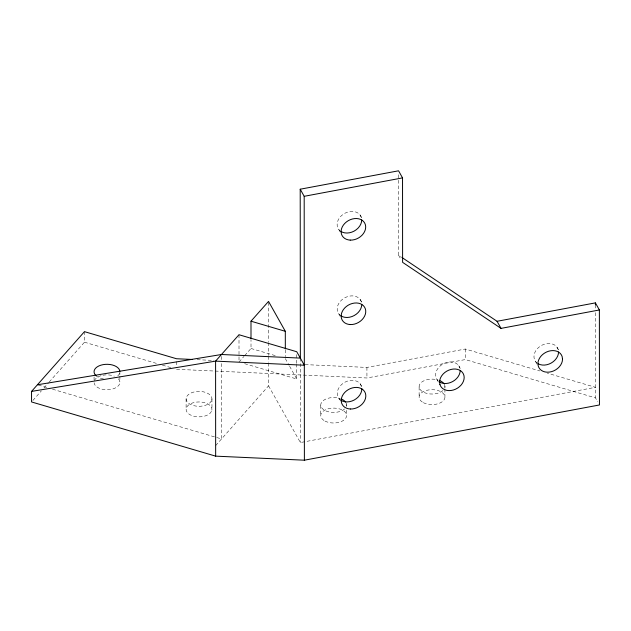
<?xml version="1.0" encoding="UTF-8"?>
<svg xmlns="http://www.w3.org/2000/svg" width="631" height="631" viewBox="0 0 631 631"><rect width="100%" height="100%" fill="white"/><g stroke="black" fill="none" stroke-linecap="round" stroke-linejoin="round"><path stroke-width="0.47" stroke-dasharray="3.15 2.37" d="M32.867 400.48L41.354 390.889M43.973 387.939L48.548 382.78M49.194 382.039L84.483 342.207L84.475 331.654M239.015 362.013L244.063 356.318M244.694 355.6L251.012 348.478L251.004 339.707M215.652 445.581L268.569 385.864L268.561 363.282M305.096 364.608L366.926 367.423L465.284 349.022L539.805 370.949M176.53 369.301L366.934 377.985L465.292 359.575L595.475 397.885L597.683 401.821M268.569 385.864L300.403 442.552L595.467 387.324L547.353 373.166M197.132 359.686L213.822 360.443M251.012 348.478L276.055 355.852M244.599 363.661L296.759 379.01L296.751 364.402M84.483 342.207L156.803 363.495M162.443 365.152L170.898 367.636M38.373 385.044L46.868 387.544M52.539 389.209L221.536 438.947L221.497 361.326M398.563 174.732L398.626 255.247L401.064 256.888M556.984 347.153L558.75 350.3M535.53 361.468L537.297 364.615M398.626 255.247L401.277 259.98M458.737 365.712L460.504 368.859M360.064 214.958L361.831 218.113M437.062 379.72L438.387 382.086M338.776 229.503L340.101 231.869M360.127 299.409L361.894 302.557M338.839 313.946L340.164 316.312M360.191 383.853L362.399 387.789M338.902 398.39L339.786 399.967M285.322 358.582L289.14 365.388M289.613 366.24L296.759 379.01M595.404 304.844L595.404 308.772M595.404 312.7L595.475 397.885M465.284 349.022L465.292 359.575M444.926 386.196L444.926 388.112M444.926 389.075L444.934 396.749M419.118 386.969L419.118 397.522M366.926 367.423L366.934 377.985M346.569 404.597L346.569 406.522M346.577 410.355L346.577 415.159M320.761 405.378L320.769 415.932M300.356 358.1L300.403 442.552M296.751 354.661L296.751 363.424M285.322 349.811L285.322 356.633M268.53 302.399L268.546 341.679M268.554 342.657L268.554 355.427M268.554 356.405L268.561 362.297M238.999 334.738L239.015 361.042M221.489 356.452L221.489 360.348M211.953 398.871L211.961 409.432M186.106 398.816L186.113 409.369M176.522 361.618L176.53 366.422M119.882 371.367L119.882 375.2M119.882 376.163L119.89 381.921M94.074 376.936L94.074 379.815M344.621 408.935A12.92 7.454 0 0 1 327.126 411.42A12.92 7.454 0 0 1 322.331 401.411A12.92 7.454 0 0 1 339.549 398.35M345.962 402.688A12.92 7.454 0 0 1 346.301 406.538M438.237 381.045A12.92 10.041 -29.3 0 1 435.926 377.354L435.611 374.672A12.92 10.041 -29.3 0 1 446.685 362.439A12.92 10.041 -29.3 0 1 459.873 368.078M340.858 400.212A12.92 10.041 -29.3 0 1 343.39 383.135A12.92 10.041 -29.3 0 1 361.421 386.172M442.97 390.534A12.92 7.454 0 0 1 425.483 393.01A12.92 7.454 0 0 1 420.688 383.001A12.92 7.454 0 0 1 437.898 379.941M444.311 384.279A12.92 7.454 0 0 1 444.658 388.136M118.399 378.813A12.92 7.454 0 0 1 110.425 389.493A12.92 7.454 0 0 1 94.082 382.694M94.35 380.753A12.92 7.454 0 0 1 102.214 375.382M103.003 375.216A12.92 7.454 0 0 1 114.314 376.171M340.795 315.768A12.92 10.041 -29.3 0 1 343.327 298.684A12.92 10.041 -29.3 0 1 361.358 301.721M537.446 363.314A12.92 10.041 -29.3 0 1 540.246 346.214A12.92 10.041 -29.3 0 1 558.175 349.487M119.614 373.307A12.92 7.454 0 0 1 117.287 376.242M103.46 378.923A12.92 7.454 0 0 1 96.133 375.808M340.732 231.325A12.92 10.041 -29.3 0 1 343.264 214.24A12.92 10.041 -29.3 0 1 361.295 217.277M211.495 400.803L210.186 402.594A12.92 7.454 0 0 1 188.409 403.091A12.92 7.454 0 0 1 196.84 391.496A12.92 7.454 0 0 1 211.495 400.803M211.503 411.357L210.194 413.155A12.92 7.454 0 0 1 188.417 413.652A12.92 7.454 0 0 1 196.848 402.057A12.92 7.454 0 0 1 211.503 411.357M325.012 421.082A12.92 7.454 0 0 0 346.309 417.099A12.92 7.454 0 0 0 329.697 408.454A12.92 7.454 0 0 0 325.012 421.082M423.369 402.673A12.92 7.454 0 0 0 444.666 398.689A12.92 7.454 0 0 0 428.047 390.045A12.92 7.454 0 0 0 423.369 402.673"/><path stroke-width="0.95" d="M401.884 257.432L497.047 321.289L595.396 302.88L599.379 309.971L599.45 404.968L304.387 460.196L215.66 456.142L31.558 401.955L31.55 391.401L84.475 331.654L176.522 358.747L192.226 359.457M251.004 338.737L250.996 321.195L268.53 301.421L285.315 331.299L285.322 348.84M31.55 391.401L215.597 361.129L304.331 365.215L300.356 358.1L300.206 189.213L398.563 170.804L402.539 177.895L402.602 262.338L501.022 328.38L599.379 309.971M300.206 189.213L304.189 196.304L402.539 177.895M37.434 384.768L221.489 354.496L300.356 358.1L296.744 351.735L238.999 334.738L215.597 361.129L215.66 456.142M250.996 321.195L285.315 331.299M497.047 321.289L501.022 328.38M558.53 352.011L558.545 352.153A12.92 10.041 -29.3 0 1 551.297 362.991A12.92 10.041 -29.3 0 1 538.227 363.803M595.396 302.88L595.404 304.844M304.189 196.304L304.387 460.196M361.713 219.935A12.92 10.041 -29.3 0 1 354.133 231.104A12.92 10.041 -29.3 0 1 340.732 231.325M361.839 388.822A12.92 10.041 -29.3 0 1 354.259 399.991A12.92 10.041 -29.3 0 1 340.858 400.212M439.35 380.438A12.92 7.454 0 0 1 443.924 383.672M460.188 370.76A12.92 10.041 -29.3 0 1 452.735 381.518A12.92 10.041 -29.3 0 1 439.697 382.11M361.776 304.379A12.92 10.041 -29.3 0 1 354.196 315.547A12.92 10.041 -29.3 0 1 340.795 315.768M96.133 375.808A12.92 7.454 0 0 1 102.995 364.663A12.92 7.454 0 0 1 119.882 371.367M341 398.847A12.92 7.454 0 0 1 345.567 402.081M562.529 359.244L562.15 356.578A12.92 10.041 -29.3 0 0 542.455 354.669A12.92 10.041 -29.3 0 0 544.892 371.904A12.92 10.041 -29.3 0 0 562.529 359.244M439.91 384.445L439.594 381.763A12.92 10.041 -29.3 0 1 457.428 369.348A12.92 10.041 -29.3 0 1 459.478 386.685A12.92 10.041 -29.3 0 1 439.91 384.445M350.221 240.111A12.92 10.041 -29.3 0 0 365.27 224.368A12.92 10.041 -29.3 0 0 344.7 223.484A12.92 10.041 -29.3 0 0 350.221 240.111M350.347 409.006A12.92 10.041 -29.3 0 0 365.396 393.255A12.92 10.041 -29.3 0 0 344.826 392.372A12.92 10.041 -29.3 0 0 350.347 409.006M350.284 324.555A12.92 10.041 -29.3 0 0 365.333 308.811A12.92 10.041 -29.3 0 0 344.763 307.928A12.92 10.041 -29.3 0 0 350.284 324.555"/></g></svg>
